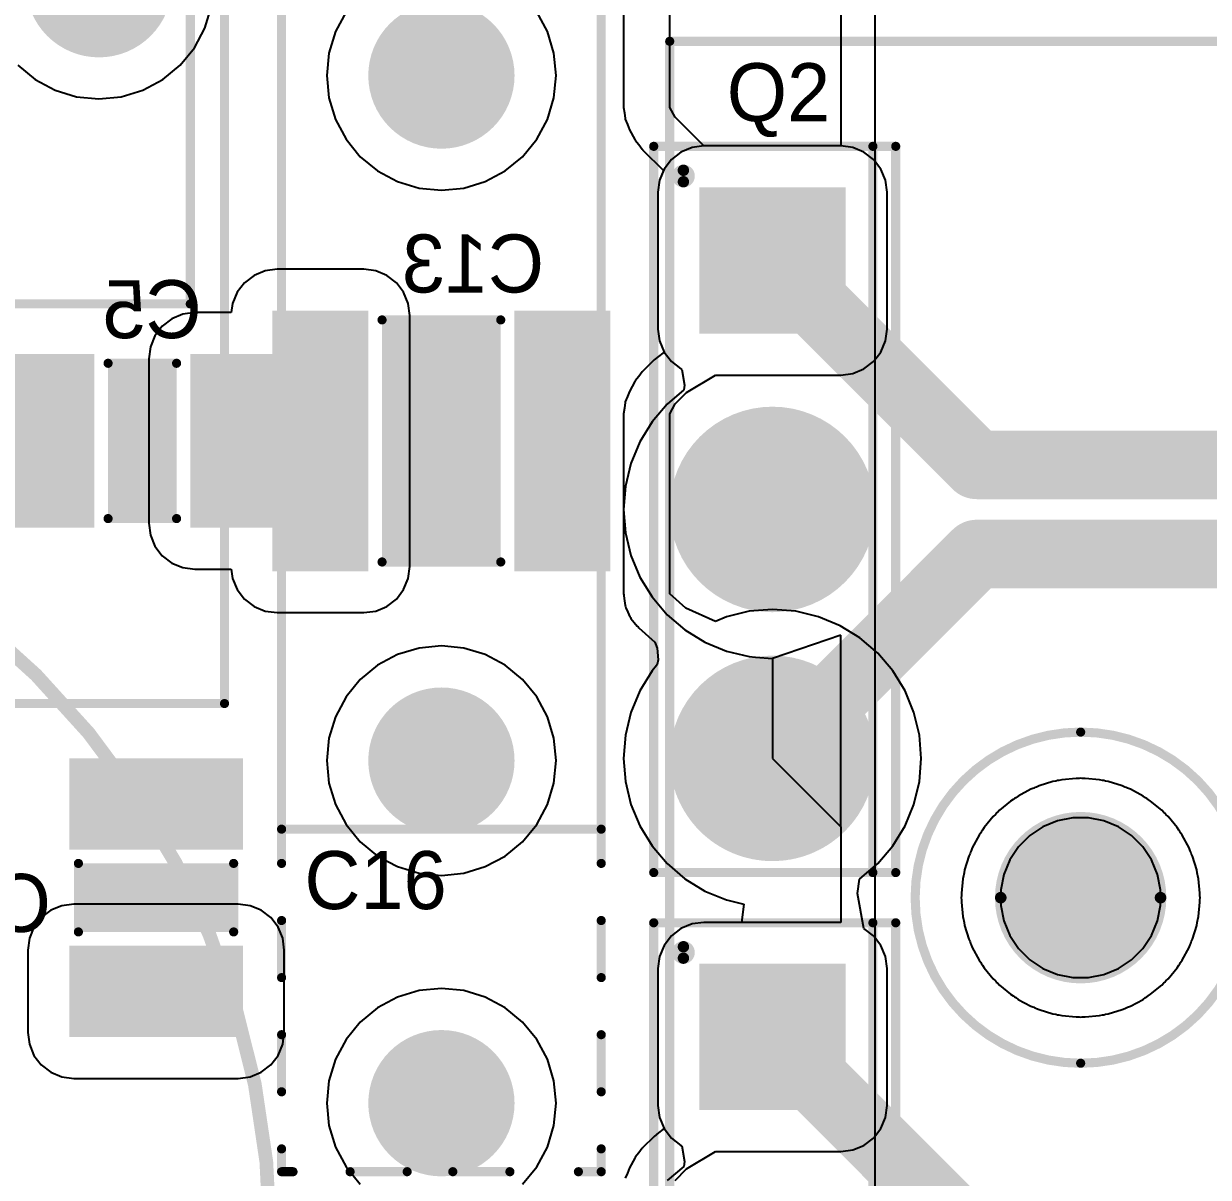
# Model space of a CAD drawing. Extents: x 87.4 to 186.9, y 112.3 to 203.8.
# Drawn here: x 123.35 to 149.3, y 131.38 to 156.64 of the extents above; entities that cross this region are included whole.
import ezdxf

# ---------------------------------------------------------------- set-up
doc = ezdxf.new("R2010")
doc.units = 0
doc.layers.get('0').update_dxf_attribs({"linetype": 'CONTINUOUS'})
for name, color, linetype in [('BOTTOMLAYER', 5, 'CONTINUOUS'), ('BOTTOMOVERLAY', 54, 'CONTINUOUS'), ('BOTTOMSOLDER', 6, 'CONTINUOUS'), ('TOPLAYER', 1, 'CONTINUOUS'), ('TOPOVERLAY', 2, 'CONTINUOUS'), ('TOPSOLDER', 216, 'CONTINUOUS')]:
    doc.layers.add(name, color=color, linetype=linetype)

# ---------------------------------------------------------------- blocks, each defined once
blk = doc.blocks.new('WCAP_AIL8_35_47_102')
at = {"layer": 'TOPOVERLAY', "const_width": 0.3}
blk.add_lwpolyline([(17.5, 0, 1), (-17.5, 0, 1)], format="xyb", close=True, dxfattribs=at)
blk = doc.blocks.new('SK_481_37_5_FLIP_114')
at = {"layer": 'BOTTOMLAYER', "const_width": 1.6}
blk.add_lwpolyline([(-0.8, 4, 1), (0.8, 4, 1)], format="xyb", close=True, dxfattribs=at)
at = {"layer": 'BOTTOMOVERLAY'}
for points, const_width in [([(3.625, 4, 1), (-3.625, 4, 1)], 0.2), ([(-3.675, 4, 1), (-3.575, 4, 1)], 0.1), ([(3.575, 4, 1), (3.675, 4, 1)], 0.1)]:
    blk.add_lwpolyline(points, format="xyb", close=True, dxfattribs=dict(at, const_width=const_width))
at = {"layer": 'BOTTOMSOLDER', "const_width": 1.702}
blk.add_lwpolyline([(-0.851, 4, 1), (0.851, 4, 1)], format="xyb", close=True, dxfattribs=at)
at = {"layer": 'TOPLAYER', "const_width": 1.6}
blk.add_lwpolyline([(-0.8, 4, 1), (0.8, 4, 1)], format="xyb", close=True, dxfattribs=at)
at = {"layer": 'TOPOVERLAY', "const_width": 0.2}
for points in [[(-18.75, -5), (-18.75, 25)], [(18.75, -5), (-18.75, -5)]]:
    blk.add_lwpolyline(points, dxfattribs=at)
at = {"layer": 'TOPOVERLAY', "const_width": 0.1}
blk.add_lwpolyline([(-18.8, -5, 1), (-18.7, -5, 1)], format="xyb", close=True, dxfattribs=at)
blk.add_lwpolyline([(-18.8, -5, 1), (-18.7, -5, 1)], format="xyb", close=True, dxfattribs=at)
at = {"layer": 'TOPSOLDER', "const_width": 1.702}
blk.add_lwpolyline([(-0.851, 4, 1), (0.851, 4, 1)], format="xyb", close=True, dxfattribs=at)
blk = doc.blocks.new('TO_247_119')
at = {"layer": 'BOTTOMLAYER', "const_width": 1.5}
for points in [[(-0.75, 0, 1), (0.75, 0, 1)], [(4.7, 0, 1), (6.2, 0, 1)]]:
    blk.add_lwpolyline(points, format="xyb", close=True, dxfattribs=at)
at = {"layer": 'BOTTOMLAYER'}
blk.add_solid([(-6.95, -1.5), (-3.95, -1.5), (-6.95, 1.5), (-3.95, 1.5)], dxfattribs=at)
at = {"layer": 'BOTTOMSOLDER', "const_width": 1.602}
for points in [[(-0.801, 0, 1), (0.801, 0, 1)], [(4.649, 0, 1), (6.251, 0, 1)]]:
    blk.add_lwpolyline(points, format="xyb", close=True, dxfattribs=at)
at = {"layer": 'BOTTOMSOLDER'}
blk.add_solid([(-7.052, -1.602), (-3.848, -1.602), (-7.052, 1.602), (-3.848, 1.602)], dxfattribs=at)
at = {"layer": 'TOPLAYER', "const_width": 1.5}
for points in [[(-0.75, 0, 1), (0.75, 0, 1)], [(4.7, 0, 1), (6.2, 0, 1)]]:
    blk.add_lwpolyline(points, format="xyb", close=True, dxfattribs=at)
at = {"layer": 'TOPLAYER'}
blk.add_solid([(-6.95, -1.5), (-3.95, -1.5), (-6.95, 1.5), (-3.95, 1.5)], dxfattribs=at)
at = {"layer": 'TOPOVERLAY', "const_width": 0.2}
for points in [[(7.95, 2.7), (-7.95, 2.7)], [(-7.95, -2.6), (-7.95, 2.7)], [(7.95, -2.6), (7.95, 2.7)], [(7.95, 2.2), (-7.95, 2.2)], [(7.95, -2.6), (-7.95, -2.6)]]:
    blk.add_lwpolyline(points, dxfattribs=at)
at = {"layer": 'TOPOVERLAY'}
for points, const_width in [([(-8, 2.7, 1), (-7.9, 2.7, 1)], 0.1), ([(-8, 2.7, 1), (-7.9, 2.7, 1)], 0.1), ([(7.9, 2.7, 1), (8, 2.7, 1)], 0.1), ([(7.9, 2.7, 1), (8, 2.7, 1)], 0.1), ([(-8, 2.2, 1), (-7.9, 2.2, 1)], 0.1), ([(7.9, 2.2, 1), (8, 2.2, 1)], 0.1), ([(-7.175, -1.95, 1), (-7.425, -1.95, 1)], 0.25), ([(-7.488, -1.95, 1), (-7.363, -1.95, 1)], 0.125), ([(-7.237, -1.95, 1), (-7.113, -1.95, 1)], 0.125), ([(-8, -2.6, 1), (-7.9, -2.6, 1)], 0.1), ([(-8, -2.6, 1), (-7.9, -2.6, 1)], 0.1), ([(7.9, -2.6, 1), (8, -2.6, 1)], 0.1), ([(7.9, -2.6, 1), (8, -2.6, 1)], 0.1)]:
    blk.add_lwpolyline(points, format="xyb", close=True, dxfattribs=dict(at, const_width=const_width))
at = {"layer": 'TOPSOLDER', "const_width": 1.602}
for points in [[(-0.801, 0, 1), (0.801, 0, 1)], [(4.649, 0, 1), (6.251, 0, 1)]]:
    blk.add_lwpolyline(points, format="xyb", close=True, dxfattribs=at)
at = {"layer": 'TOPSOLDER'}
blk.add_solid([(-7.052, -1.602), (-3.848, -1.602), (-7.052, 1.602), (-3.848, 1.602)], dxfattribs=at)
blk = doc.blocks.new('TO_247_126')
at = {"layer": 'BOTTOMLAYER', "const_width": 1.5}
for points in [[(-0.75, 0, 1), (0.75, 0, 1)], [(4.7, 0, 1), (6.2, 0, 1)]]:
    blk.add_lwpolyline(points, format="xyb", close=True, dxfattribs=at)
at = {"layer": 'BOTTOMLAYER'}
blk.add_solid([(-6.95, -1.5), (-3.95, -1.5), (-6.95, 1.5), (-3.95, 1.5)], dxfattribs=at)
at = {"layer": 'BOTTOMSOLDER', "const_width": 1.602}
for points in [[(-0.801, 0, 1), (0.801, 0, 1)], [(4.649, 0, 1), (6.251, 0, 1)]]:
    blk.add_lwpolyline(points, format="xyb", close=True, dxfattribs=at)
at = {"layer": 'BOTTOMSOLDER'}
blk.add_solid([(-7.052, -1.602), (-3.848, -1.602), (-7.052, 1.602), (-3.848, 1.602)], dxfattribs=at)
at = {"layer": 'TOPLAYER', "const_width": 1.5}
for points in [[(-0.75, 0, 1), (0.75, 0, 1)], [(4.7, 0, 1), (6.2, 0, 1)]]:
    blk.add_lwpolyline(points, format="xyb", close=True, dxfattribs=at)
at = {"layer": 'TOPLAYER'}
blk.add_solid([(-6.95, -1.5), (-3.95, -1.5), (-6.95, 1.5), (-3.95, 1.5)], dxfattribs=at)
at = {"layer": 'TOPOVERLAY', "const_width": 0.2}
for points in [[(-7.95, -2.6), (-7.95, 2.7)], [(7.95, 2.7), (-7.95, 2.7)], [(7.95, -2.6), (7.95, 2.7)], [(7.95, 2.2), (-7.95, 2.2)], [(7.95, -2.6), (-7.95, -2.6)]]:
    blk.add_lwpolyline(points, dxfattribs=at)
at = {"layer": 'TOPOVERLAY'}
for points, const_width in [([(-8, 2.7, 1), (-7.9, 2.7, 1)], 0.1), ([(-8, 2.7, 1), (-7.9, 2.7, 1)], 0.1), ([(7.9, 2.7, 1), (8, 2.7, 1)], 0.1), ([(7.9, 2.7, 1), (8, 2.7, 1)], 0.1), ([(-8, 2.2, 1), (-7.9, 2.2, 1)], 0.1), ([(7.9, 2.2, 1), (8, 2.2, 1)], 0.1), ([(-7.175, -1.95, 1), (-7.425, -1.95, 1)], 0.25), ([(-7.488, -1.95, 1), (-7.363, -1.95, 1)], 0.125), ([(-7.237, -1.95, 1), (-7.113, -1.95, 1)], 0.125), ([(-8, -2.6, 1), (-7.9, -2.6, 1)], 0.1), ([(-8, -2.6, 1), (-7.9, -2.6, 1)], 0.1), ([(7.9, -2.6, 1), (8, -2.6, 1)], 0.1), ([(7.9, -2.6, 1), (8, -2.6, 1)], 0.1)]:
    blk.add_lwpolyline(points, format="xyb", close=True, dxfattribs=dict(at, const_width=const_width))
at = {"layer": 'TOPSOLDER', "const_width": 1.602}
for points in [[(-0.801, 0, 1), (0.801, 0, 1)], [(4.649, 0, 1), (6.251, 0, 1)]]:
    blk.add_lwpolyline(points, format="xyb", close=True, dxfattribs=at)
at = {"layer": 'TOPSOLDER'}
blk.add_solid([(-7.052, -1.602), (-3.848, -1.602), (-7.052, 1.602), (-3.848, 1.602)], dxfattribs=at)
blk = doc.blocks.new('B32774_5_F_800V_127')
at = {"layer": 'BOTTOMLAYER', "const_width": 1.5}
blk.add_lwpolyline([(-14.5, 0, 1), (-13, 0, 1)], format="xyb", close=True, dxfattribs=at)
at = {"layer": 'BOTTOMSOLDER', "const_width": 1.602}
blk.add_lwpolyline([(-14.551, 0, 1), (-12.949, 0, 1)], format="xyb", close=True, dxfattribs=at)
at = {"layer": 'TOPLAYER', "const_width": 1.5}
blk.add_lwpolyline([(-14.5, 0, 1), (-13, 0, 1)], format="xyb", close=True, dxfattribs=at)
at = {"layer": 'TOPOVERLAY', "const_width": 0.2}
for points in [[(-15.75, 7), (-15.75, -7)], [(15.75, 7), (-15.75, 7)]]:
    blk.add_lwpolyline(points, dxfattribs=at)
at = {"layer": 'TOPOVERLAY', "const_width": 0.1}
blk.add_lwpolyline([(-15.8, 7, 1), (-15.7, 7, 1)], format="xyb", close=True, dxfattribs=at)
blk.add_lwpolyline([(-15.8, 7, 1), (-15.7, 7, 1)], format="xyb", close=True, dxfattribs=at)
at = {"layer": 'TOPSOLDER', "const_width": 1.602}
blk.add_lwpolyline([(-14.551, 0, 1), (-12.949, 0, 1)], format="xyb", close=True, dxfattribs=at)
blk = doc.blocks.new('1812C_B_133')
at = {"layer": 'BOTTOMLAYER'}
for points in [[(-2.95, 1.8), (-2.95, -1.8), (-1.15, 1.8), (-1.15, -1.8)], [(1.15, 1.8), (1.15, -1.8), (2.95, 1.8), (2.95, -1.8)]]:
    blk.add_solid(points, dxfattribs=at)
at = {"layer": 'BOTTOMOVERLAY', "const_width": 0.2}
for points in [[(-0.75, 1.7), (0.75, 1.7)], [(-0.75, -1.7), (0.75, -1.7)]]:
    blk.add_lwpolyline(points, dxfattribs=at)
at = {"layer": 'BOTTOMOVERLAY', "const_width": 0.1}
for points in [[(-0.8, 1.7, 1), (-0.7, 1.7, 1)], [(0.7, 1.7, 1), (0.8, 1.7, 1)], [(-0.8, -1.7, 1), (-0.7, -1.7, 1)], [(0.7, -1.7, 1), (0.8, -1.7, 1)]]:
    blk.add_lwpolyline(points, format="xyb", close=True, dxfattribs=at)
at = {"layer": 'BOTTOMSOLDER'}
for points in [[(-3.052, 1.902), (-3.052, -1.902), (-1.048, 1.902), (-1.048, -1.902)], [(1.048, 1.902), (1.048, -1.902), (3.052, 1.902), (3.052, -1.902)]]:
    blk.add_solid(points, dxfattribs=at)
blk = doc.blocks.new('1812C_B_135')
at = {"layer": 'BOTTOMLAYER'}
for points in [[(-2.95, 1.8), (-2.95, -1.8), (-1.15, 1.8), (-1.15, -1.8)], [(1.15, 1.8), (1.15, -1.8), (2.95, 1.8), (2.95, -1.8)]]:
    blk.add_solid(points, dxfattribs=at)
at = {"layer": 'BOTTOMOVERLAY', "const_width": 0.2}
for points in [[(0.75, 1.7), (-0.75, 1.7)], [(0.75, -1.7), (-0.75, -1.7)]]:
    blk.add_lwpolyline(points, dxfattribs=at)
at = {"layer": 'BOTTOMOVERLAY', "const_width": 0.1}
for points in [[(-0.8, 1.7, 1), (-0.7, 1.7, 1)], [(0.7, 1.7, 1), (0.8, 1.7, 1)], [(-0.8, -1.7, 1), (-0.7, -1.7, 1)], [(0.7, -1.7, 1), (0.8, -1.7, 1)]]:
    blk.add_lwpolyline(points, format="xyb", close=True, dxfattribs=at)
at = {"layer": 'BOTTOMSOLDER'}
for points in [[(-3.052, 1.902), (-3.052, -1.902), (-1.048, 1.902), (-1.048, -1.902)], [(1.048, 1.902), (1.048, -1.902), (3.052, 1.902), (3.052, -1.902)]]:
    blk.add_solid(points, dxfattribs=at)
blk = doc.blocks.new('2220C_B_141')
at = {"layer": 'BOTTOMLAYER'}
for points in [[(-3.6, 2.75), (-3.6, -2.75), (-1.7, 2.75), (-1.7, -2.75)], [(1.7, 2.75), (1.7, -2.75), (3.6, 2.75), (3.6, -2.75)]]:
    blk.add_solid(points, dxfattribs=at)
at = {"layer": 'BOTTOMOVERLAY', "const_width": 0.2}
for points in [[(1.3, 2.65), (-1.3, 2.65)], [(1.3, -2.65), (-1.3, -2.65)]]:
    blk.add_lwpolyline(points, dxfattribs=at)
at = {"layer": 'BOTTOMOVERLAY', "const_width": 0.1}
for points in [[(-1.35, 2.65, 1), (-1.25, 2.65, 1)], [(1.25, 2.65, 1), (1.35, 2.65, 1)], [(-1.35, -2.65, 1), (-1.25, -2.65, 1)], [(1.25, -2.65, 1), (1.35, -2.65, 1)]]:
    blk.add_lwpolyline(points, format="xyb", close=True, dxfattribs=at)
at = {"layer": 'BOTTOMSOLDER'}
for points in [[(-3.702, 2.852), (-3.702, -2.852), (-1.598, 2.852), (-1.598, -2.852)], [(1.598, 2.852), (1.598, -2.852), (3.702, 2.852), (3.702, -2.852)]]:
    blk.add_solid(points, dxfattribs=at)
blk = doc.blocks.new('B32774_5_F_800V_143')
at = {"layer": 'BOTTOMLAYER', "const_width": 1.5}
for points in [[(-14.5, 0, 1), (-13, 0, 1)], [(13, 0, 1), (14.5, 0, 1)]]:
    blk.add_lwpolyline(points, format="xyb", close=True, dxfattribs=at)
at = {"layer": 'BOTTOMSOLDER', "const_width": 1.602}
for points in [[(-14.551, 0, 1), (-12.949, 0, 1)], [(12.949, 0, 1), (14.551, 0, 1)]]:
    blk.add_lwpolyline(points, format="xyb", close=True, dxfattribs=at)
at = {"layer": 'TOPLAYER', "const_width": 1.5}
for points in [[(-14.5, 0, 1), (-13, 0, 1)], [(13, 0, 1), (14.5, 0, 1)]]:
    blk.add_lwpolyline(points, format="xyb", close=True, dxfattribs=at)
at = {"layer": 'TOPOVERLAY', "const_width": 0.2}
for points in [[(-15.75, -7), (-15.75, 7)], [(15.75, 7), (-15.75, 7)], [(15.75, -7), (15.75, 7)], [(15.75, -7), (-15.75, -7)]]:
    blk.add_lwpolyline(points, dxfattribs=at)
at = {"layer": 'TOPOVERLAY', "const_width": 0.1}
for points in [[(-15.8, 7, 1), (-15.7, 7, 1)], [(-15.8, 7, 1), (-15.7, 7, 1)], [(15.7, 7, 1), (15.8, 7, 1)], [(15.7, 7, 1), (15.8, 7, 1)], [(-15.8, -7, 1), (-15.7, -7, 1)], [(-15.8, -7, 1), (-15.7, -7, 1)], [(15.7, -7, 1), (15.8, -7, 1)], [(15.7, -7, 1), (15.8, -7, 1)]]:
    blk.add_lwpolyline(points, format="xyb", close=True, dxfattribs=at)
at = {"layer": 'TOPSOLDER', "const_width": 1.602}
for points in [[(-14.551, 0, 1), (-12.949, 0, 1)], [(12.949, 0, 1), (14.551, 0, 1)]]:
    blk.add_lwpolyline(points, format="xyb", close=True, dxfattribs=at)
blk = doc.blocks.new('C___________________144')
at = {"layer": 'BOTTOMLAYER', "const_width": 1.5}
for points in [[(-8.25, 0, 1), (-6.75, 0, 1)], [(6.75, 0, 1), (8.25, 0, 1)], [(14.25, 0, 1), (15.75, 0, 1)]]:
    blk.add_lwpolyline(points, format="xyb", close=True, dxfattribs=at)
at = {"layer": 'BOTTOMSOLDER', "const_width": 1.602}
for points in [[(-8.301, 0, 1), (-6.699, 0, 1)], [(6.699, 0, 1), (8.301, 0, 1)], [(14.199, 0, 1), (15.801, 0, 1)]]:
    blk.add_lwpolyline(points, format="xyb", close=True, dxfattribs=at)
at = {"layer": 'TOPLAYER', "const_width": 1.5}
for points in [[(-8.25, 0, 1), (-6.75, 0, 1)], [(6.75, 0, 1), (8.25, 0, 1)], [(14.25, 0, 1), (15.75, 0, 1)]]:
    blk.add_lwpolyline(points, format="xyb", close=True, dxfattribs=at)
at = {"layer": 'TOPOVERLAY', "const_width": 0.2}
for points in [[(-9, -3.5), (-9, 3.5)], [(9, 3.5), (-9, 3.5)], [(9, -3.5), (9, 3.5)], [(9.75, 3.5), (9, 3.5)], [(12.25, 3.5), (11, 3.5)], [(14.75, 3.5), (13.5, 3.5)], [(16.5, 3.5), (16, 3.5)], [(16.5, 3), (16.5, 3.5)], [(16.5, 0.25), (16.5, 1.5)], [(16.5, -2), (16.5, -0.75)], [(16.5, -3.5), (16.5, -3.25)], [(9, -3.5), (-9, -3.5)], [(9.75, -3.5), (9, -3.5)], [(12.25, -3.5), (11, -3.5)], [(14.75, -3.5), (13.5, -3.5)], [(16.5, -3.5), (16, -3.5)]]:
    blk.add_lwpolyline(points, dxfattribs=at)
at = {"layer": 'TOPOVERLAY', "const_width": 0.1}
for points in [[(-9.05, 3.5, 1), (-8.95, 3.5, 1)], [(-9.05, 3.5, 1), (-8.95, 3.5, 1)], [(8.95, 3.5, 1), (9.05, 3.5, 1)], [(8.95, 3.5, 1), (9.05, 3.5, 1)], [(8.95, 3.5, 1), (9.05, 3.5, 1)], [(9.7, 3.5, 1), (9.8, 3.5, 1)], [(10.95, 3.5, 1), (11.05, 3.5, 1)], [(12.2, 3.5, 1), (12.3, 3.5, 1)], [(13.45, 3.5, 1), (13.55, 3.5, 1)], [(14.7, 3.5, 1), (14.8, 3.5, 1)], [(15.95, 3.5, 1), (16.05, 3.5, 1)], [(16.45, 3.5, 1), (16.55, 3.5, 1)], [(16.45, 3.5, 1), (16.55, 3.5, 1)], [(16.45, 3, 1), (16.55, 3, 1)], [(16.45, 1.5, 1), (16.55, 1.5, 1)], [(16.45, 0.25, 1), (16.55, 0.25, 1)], [(16.45, -0.75, 1), (16.55, -0.75, 1)], [(16.45, -2, 1), (16.55, -2, 1)], [(16.45, -3.25, 1), (16.55, -3.25, 1)], [(-9.05, -3.5, 1), (-8.95, -3.5, 1)], [(-9.05, -3.5, 1), (-8.95, -3.5, 1)], [(8.95, -3.5, 1), (9.05, -3.5, 1)], [(8.95, -3.5, 1), (9.05, -3.5, 1)], [(8.95, -3.5, 1), (9.05, -3.5, 1)], [(9.7, -3.5, 1), (9.8, -3.5, 1)], [(10.95, -3.5, 1), (11.05, -3.5, 1)], [(12.2, -3.5, 1), (12.3, -3.5, 1)], [(13.45, -3.5, 1), (13.55, -3.5, 1)], [(14.7, -3.5, 1), (14.8, -3.5, 1)], [(15.95, -3.5, 1), (16.05, -3.5, 1)], [(16.45, -3.5, 1), (16.55, -3.5, 1)], [(16.45, -3.5, 1), (16.55, -3.5, 1)]]:
    blk.add_lwpolyline(points, format="xyb", close=True, dxfattribs=at)
at = {"layer": 'TOPSOLDER', "const_width": 1.602}
for points in [[(-8.301, 0, 1), (-6.699, 0, 1)], [(6.699, 0, 1), (8.301, 0, 1)], [(14.199, 0, 1), (15.801, 0, 1)]]:
    blk.add_lwpolyline(points, format="xyb", close=True, dxfattribs=at)

msp = doc.modelspace()

# ---------------------------------------------------------------- linework, layer by layer
at = {"layer": 'BOTTOMLAYER'}
for p, q in [((136.491, 165.394), (136.491, 154.804)), ((137.5, 154.804), (137.5, 165.394)), ((136.491, 154.804), (136.507, 154.682)), ((136.507, 154.682), (136.522, 154.559)), ((137.619, 154.589), (137.5, 154.804)), ((136.522, 154.559), (136.525, 154.551)), ((136.525, 154.551), (136.526, 154.543)), ((136.526, 154.543), (136.573, 154.429)), ((136.573, 154.429), (136.618, 154.314)), ((138.25, 153.959), (137.619, 154.589)), ((136.618, 154.314), (136.738, 154.1)), ((136.738, 154.1), (136.743, 154.093)), ((136.743, 154.093), (136.746, 154.085)), ((136.746, 154.085), (136.821, 153.987)), ((136.821, 153.987), (136.894, 153.888)), ((136.894, 153.888), (136.901, 153.883)), ((136.901, 153.883), (136.906, 153.876)), ((136.906, 153.876), (137.362, 153.42)), ((141.25, 153.959), (138.25, 153.959)), ((141.511, 153.924), (141.25, 153.959)), ((141.754, 153.824), (141.511, 153.924)), ((141.963, 153.663), (141.754, 153.824)), ((142.123, 153.454), (141.963, 153.663)), ((137.362, 153.42), (137.276, 153.211)), ((142.224, 153.211), (142.123, 153.454)), ((137.276, 153.211), (137.241, 152.95)), ((142.259, 152.95), (142.224, 153.211)), ((137.241, 152.95), (137.241, 149.95)), ((142.259, 149.95), (142.259, 152.95)), ((128.9, 151.259), (128.639, 151.224)), ((130.8, 151.259), (128.9, 151.259)), ((131.061, 151.224), (130.8, 151.259)), ((128.396, 151.123), (128.187, 150.963)), ((128.639, 151.224), (128.396, 151.123)), ((131.304, 151.123), (131.061, 151.224)), ((131.513, 150.963), (131.304, 151.123)), ((128.027, 150.754), (127.926, 150.511)), ((128.187, 150.963), (128.027, 150.754)), ((131.673, 150.754), (131.513, 150.963)), ((131.774, 150.511), (131.673, 150.754)), ((127.926, 150.511), (127.899, 150.309)), ((131.809, 150.25), (131.774, 150.511)), ((126.839, 150.274), (126.596, 150.173)), ((127.1, 150.309), (126.839, 150.274)), ((127.899, 150.309), (127.1, 150.309)), ((131.809, 144.75), (131.809, 150.25)), ((126.387, 150.013), (126.227, 149.804)), ((126.596, 150.173), (126.387, 150.013)), ((126.227, 149.804), (126.126, 149.561)), ((137.241, 149.95), (137.276, 149.689)), ((142.224, 149.689), (142.259, 149.95)), ((126.126, 149.561), (126.091, 149.3)), ((137.276, 149.689), (137.377, 149.446)), ((137.376, 149.441), (137.348, 149.424)), ((137.377, 149.446), (137.376, 149.441)), ((141.963, 149.237), (142.123, 149.446)), ((142.123, 149.446), (142.224, 149.689)), ((126.091, 149.3), (126.091, 145.7)), ((137.156, 149.274), (136.906, 149.024)), ((137.253, 149.348), (137.156, 149.274)), ((137.348, 149.424), (137.253, 149.348)), ((141.754, 149.077), (141.963, 149.237)), ((136.894, 149.012), (136.821, 148.913)), ((136.901, 149.017), (136.894, 149.012)), ((136.906, 149.024), (136.901, 149.017)), ((137.87, 148.561), (138.5, 148.941)), ((138.5, 148.941), (141.25, 148.941)), ((141.25, 148.941), (141.511, 148.976)), ((141.511, 148.976), (141.754, 149.077)), ((136.738, 148.8), (136.618, 148.586)), ((136.743, 148.807), (136.738, 148.8)), ((136.746, 148.815), (136.743, 148.807)), ((136.821, 148.913), (136.746, 148.815)), ((136.573, 148.471), (136.526, 148.357)), ((136.618, 148.586), (136.573, 148.471)), ((137.619, 148.311), (137.87, 148.561)), ((136.507, 148.218), (136.491, 148.096)), ((136.522, 148.341), (136.507, 148.218)), ((136.525, 148.349), (136.522, 148.341)), ((136.526, 148.357), (136.525, 148.349)), ((137.5, 148.096), (137.619, 148.311)), ((136.491, 148.096), (136.491, 144.156)), ((137.5, 144.156), (137.5, 148.096)), ((126.091, 145.7), (126.126, 145.439)), ((126.126, 145.439), (126.227, 145.196)), ((126.227, 145.196), (126.387, 144.987)), ((126.387, 144.987), (126.596, 144.827)), ((126.596, 144.827), (126.839, 144.726)), ((126.839, 144.726), (127.1, 144.691)), ((127.1, 144.691), (127.899, 144.691)), ((127.899, 144.691), (127.926, 144.489)), ((131.774, 144.489), (131.809, 144.75)), ((127.926, 144.489), (128.027, 144.246)), ((131.673, 144.246), (131.774, 144.489)), ((128.027, 144.246), (128.187, 144.037)), ((128.187, 144.037), (128.396, 143.877)), ((131.304, 143.877), (131.513, 144.037)), ((131.513, 144.037), (131.673, 144.246)), ((136.491, 144.156), (136.494, 144.132)), ((136.494, 144.132), (136.492, 144.108)), ((136.492, 144.108), (136.512, 144.002)), ((136.512, 144.002), (136.526, 143.895)), ((137.85, 143.837), (137.5, 144.156)), ((128.396, 143.877), (128.639, 143.776)), ((128.639, 143.776), (128.9, 143.741)), ((128.9, 143.741), (130.8, 143.741)), ((130.8, 143.741), (131.061, 143.776)), ((131.061, 143.776), (131.304, 143.877)), ((136.526, 143.895), (136.535, 143.873)), ((136.535, 143.873), (136.539, 143.849)), ((136.539, 143.849), (136.585, 143.751)), ((136.585, 143.751), (136.626, 143.651)), ((138.5, 143.55), (137.85, 143.837)), ((139.24, 143.77), (138.743, 143.65)), ((139.75, 143.81), (139.24, 143.77)), ((140.26, 143.77), (139.75, 143.81)), ((140.757, 143.65), (140.26, 143.77)), ((136.626, 143.651), (136.641, 143.633)), ((136.641, 143.633), (136.651, 143.611)), ((136.651, 143.611), (136.721, 143.528)), ((136.721, 143.528), (136.787, 143.443)), ((138.743, 143.65), (138.5, 143.55)), ((141.23, 143.455), (140.757, 143.65)), ((136.787, 143.443), (136.806, 143.428)), ((136.806, 143.428), (136.821, 143.41)), ((136.821, 143.41), (137.171, 143.091)), ((141.666, 143.187), (141.23, 143.455)), ((132.01, 142.964), (131.539, 142.821)), ((132.5, 143.012), (132.01, 142.964)), ((132.99, 142.964), (132.5, 143.012)), ((133.461, 142.821), (132.99, 142.964)), ((137.171, 143.091), (137.226, 142.96)), ((137.226, 142.96), (137.247, 142.711)), ((142.055, 142.855), (141.666, 143.187)), ((131.539, 142.821), (131.104, 142.589)), ((133.896, 142.589), (133.461, 142.821)), ((137.247, 142.711), (137.227, 142.606)), ((142.387, 142.466), (142.055, 142.855)), ((131.104, 142.589), (130.724, 142.276)), ((134.276, 142.276), (133.896, 142.589)), ((137.113, 142.466), (136.845, 142.03)), ((137.214, 142.585), (137.113, 142.466)), ((137.227, 142.606), (137.214, 142.585)), ((142.655, 142.03), (142.387, 142.466)), ((130.724, 142.276), (130.411, 141.896)), ((134.589, 141.896), (134.276, 142.276)), ((136.845, 142.03), (136.65, 141.557)), ((142.85, 141.557), (142.655, 142.03)), ((130.411, 141.896), (130.179, 141.461)), ((134.821, 141.461), (134.589, 141.896)), ((130.179, 141.461), (130.036, 140.99)), ((134.964, 140.99), (134.821, 141.461)), ((136.65, 141.557), (136.53, 141.06)), ((142.97, 141.06), (142.85, 141.557)), ((130.036, 140.99), (129.988, 140.5)), ((135.012, 140.5), (134.964, 140.99)), ((136.53, 141.06), (136.49, 140.55)), ((143.01, 140.55), (142.97, 141.06)), ((129.988, 140.5), (130.036, 140.01)), ((134.964, 140.01), (135.012, 140.5)), ((136.49, 140.55), (136.53, 140.04)), ((142.97, 140.04), (143.01, 140.55)), ((146.401, 140.112), (146.087, 140.081)), ((146.467, 140.109), (146.401, 140.112)), ((146.5, 140.113), (146.467, 140.109)), ((146.533, 140.109), (146.5, 140.113)), ((146.599, 140.112), (146.533, 140.109)), ((146.913, 140.081), (146.599, 140.112)), ((130.036, 140.01), (130.179, 139.539)), ((134.821, 139.539), (134.964, 140.01)), ((136.53, 140.04), (136.65, 139.543)), ((142.85, 139.543), (142.97, 140.04)), ((145.409, 139.875), (145.131, 139.726)), ((145.471, 139.898), (145.409, 139.875)), ((145.5, 139.914), (145.471, 139.898)), ((145.532, 139.923), (145.5, 139.914)), ((145.592, 139.951), (145.532, 139.923)), ((145.894, 140.042), (145.592, 139.951)), ((145.959, 140.053), (145.894, 140.042)), ((145.99, 140.062), (145.959, 140.053)), ((146.023, 140.066), (145.99, 140.062)), ((146.087, 140.081), (146.023, 140.066)), ((146.977, 140.066), (146.913, 140.081)), ((147.01, 140.062), (146.977, 140.066)), ((147.041, 140.053), (147.01, 140.062)), ((147.106, 140.042), (147.041, 140.053)), ((147.408, 139.951), (147.106, 140.042)), ((147.468, 139.923), (147.408, 139.951)), ((147.5, 139.914), (147.468, 139.923)), ((147.529, 139.898), (147.5, 139.914)), ((147.591, 139.875), (147.529, 139.898)), ((147.869, 139.726), (147.591, 139.875)), ((144.967, 139.616), (144.723, 139.417)), ((145.023, 139.651), (144.967, 139.616)), ((145.049, 139.672), (145.023, 139.651)), ((145.078, 139.688), (145.049, 139.672)), ((145.131, 139.726), (145.078, 139.688)), ((147.922, 139.688), (147.869, 139.726)), ((147.951, 139.672), (147.922, 139.688)), ((147.977, 139.651), (147.951, 139.672)), ((148.033, 139.616), (147.977, 139.651)), ((148.277, 139.417), (148.033, 139.616)), ((130.179, 139.539), (130.411, 139.104)), ((134.589, 139.104), (134.821, 139.539)), ((136.65, 139.543), (136.845, 139.07)), ((142.655, 139.07), (142.85, 139.543)), ((144.632, 139.322), (144.583, 139.277)), ((144.653, 139.347), (144.632, 139.322)), ((144.678, 139.368), (144.653, 139.347)), ((144.723, 139.417), (144.678, 139.368)), ((148.322, 139.368), (148.277, 139.417)), ((148.347, 139.347), (148.322, 139.368)), ((148.368, 139.322), (148.347, 139.347)), ((148.417, 139.277), (148.368, 139.322)), ((130.411, 139.104), (130.724, 138.724)), ((134.276, 138.724), (134.589, 139.104)), ((136.845, 139.07), (137.113, 138.634)), ((142.387, 138.634), (142.655, 139.07)), ((144.583, 139.277), (144.384, 139.033)), ((148.616, 139.033), (148.417, 139.277)), ((144.274, 138.869), (144.125, 138.591)), ((144.312, 138.922), (144.274, 138.869)), ((144.328, 138.951), (144.312, 138.922)), ((144.349, 138.977), (144.328, 138.951)), ((144.384, 139.033), (144.349, 138.977)), ((148.651, 138.977), (148.616, 139.033)), ((148.672, 138.951), (148.651, 138.977)), ((148.688, 138.922), (148.672, 138.951)), ((148.726, 138.869), (148.688, 138.922)), ((148.875, 138.591), (148.726, 138.869)), ((130.724, 138.724), (131.104, 138.411)), ((133.896, 138.411), (134.276, 138.724)), ((137.113, 138.634), (137.445, 138.245)), ((142.055, 138.245), (142.387, 138.634)), ((144.125, 138.591), (144.102, 138.529)), ((148.898, 138.529), (148.875, 138.591)), ((131.104, 138.411), (131.539, 138.179)), ((133.461, 138.179), (133.896, 138.411)), ((144.049, 138.408), (143.958, 138.106)), ((144.077, 138.468), (144.049, 138.408)), ((144.086, 138.5), (144.077, 138.468)), ((144.102, 138.529), (144.086, 138.5)), ((148.914, 138.5), (148.898, 138.529)), ((148.923, 138.468), (148.914, 138.5)), ((148.951, 138.408), (148.923, 138.468)), ((149.042, 138.106), (148.951, 138.408)), ((131.539, 138.179), (132.01, 138.036)), ((132.01, 138.036), (132.5, 137.988)), ((132.5, 137.988), (132.99, 138.036)), ((132.99, 138.036), (133.461, 138.179)), ((137.445, 138.245), (137.834, 137.913)), ((141.666, 137.913), (142.055, 138.245)), ((143.947, 138.041), (143.938, 138.01)), ((143.958, 138.106), (143.947, 138.041)), ((149.053, 138.041), (149.042, 138.106)), ((149.062, 138.01), (149.053, 138.041)), ((137.834, 137.913), (138.27, 137.645)), ((141.61, 137.59), (141.657, 137.907)), ((141.657, 137.907), (141.666, 137.913)), ((143.919, 137.913), (143.888, 137.599)), ((143.934, 137.977), (143.919, 137.913)), ((143.938, 138.01), (143.934, 137.977)), ((149.066, 137.977), (149.062, 138.01)), ((149.081, 137.913), (149.066, 137.977)), ((149.112, 137.599), (149.081, 137.913)), ((138.27, 137.645), (138.743, 137.45)), ((141.754, 136.824), (141.61, 137.59)), ((143.89, 137.549), (143.884, 137.5)), ((143.888, 137.599), (143.89, 137.549)), ((149.11, 137.549), (149.112, 137.599)), ((149.116, 137.5), (149.11, 137.549)), ((124.189, 137.324), (123.946, 137.223)), ((124.45, 137.359), (124.189, 137.324)), ((128.05, 137.359), (124.45, 137.359)), ((128.311, 137.324), (128.05, 137.359)), ((128.554, 137.223), (128.311, 137.324)), ((138.743, 137.45), (139.121, 137.359)), ((139.121, 137.359), (139.074, 136.959)), ((143.884, 137.5), (143.89, 137.451)), ((143.89, 137.451), (143.888, 137.401)), ((143.888, 137.401), (143.919, 137.087)), ((149.081, 137.087), (149.112, 137.401)), ((149.11, 137.451), (149.116, 137.5)), ((149.112, 137.401), (149.11, 137.451)), ((123.737, 137.063), (123.577, 136.854)), ((123.946, 137.223), (123.737, 137.063)), ((128.763, 137.063), (128.554, 137.223)), ((128.923, 136.854), (128.763, 137.063)), ((143.919, 137.087), (143.934, 137.023)), ((143.934, 137.023), (143.938, 136.99)), ((143.938, 136.99), (143.947, 136.959)), ((149.053, 136.959), (149.062, 136.99)), ((149.062, 136.99), (149.066, 137.023)), ((149.066, 137.023), (149.081, 137.087)), ((123.577, 136.854), (123.476, 136.611)), ((129.024, 136.611), (128.923, 136.854)), ((137.746, 136.824), (137.537, 136.663)), ((137.989, 136.924), (137.746, 136.824)), ((138.25, 136.959), (137.989, 136.924)), ((139.074, 136.959), (138.25, 136.959)), ((141.963, 136.663), (141.754, 136.824)), ((143.947, 136.959), (143.958, 136.894)), ((143.958, 136.894), (144.049, 136.592)), ((148.951, 136.592), (149.042, 136.894)), ((149.042, 136.894), (149.053, 136.959)), ((123.476, 136.611), (123.441, 136.35)), ((129.059, 136.35), (129.024, 136.611)), ((137.537, 136.663), (137.377, 136.454)), ((142.123, 136.454), (141.963, 136.663)), ((144.049, 136.592), (144.077, 136.532)), ((144.077, 136.532), (144.086, 136.5)), ((144.086, 136.5), (144.102, 136.471)), ((144.102, 136.471), (144.125, 136.409)), ((148.875, 136.409), (148.898, 136.471)), ((148.898, 136.471), (148.914, 136.5)), ((148.914, 136.5), (148.923, 136.532)), ((148.923, 136.532), (148.951, 136.592)), ((123.441, 136.35), (123.441, 134.55)), ((129.059, 134.55), (129.059, 136.35)), ((137.276, 136.211), (137.241, 135.95)), ((137.377, 136.454), (137.276, 136.211)), ((142.224, 136.211), (142.123, 136.454)), ((142.259, 135.95), (142.224, 136.211)), ((144.125, 136.409), (144.274, 136.131)), ((148.726, 136.131), (148.875, 136.409)), ((137.241, 135.95), (137.241, 132.95)), ((142.259, 132.95), (142.259, 135.95)), ((144.274, 136.131), (144.312, 136.078)), ((144.312, 136.078), (144.328, 136.049)), ((144.328, 136.049), (144.349, 136.023)), ((144.349, 136.023), (144.384, 135.967)), ((144.384, 135.967), (144.583, 135.723)), ((148.417, 135.723), (148.616, 135.967)), ((148.616, 135.967), (148.651, 136.023)), ((148.651, 136.023), (148.672, 136.049)), ((148.672, 136.049), (148.688, 136.078)), ((148.688, 136.078), (148.726, 136.131)), ((144.583, 135.723), (144.632, 135.678)), ((148.368, 135.678), (148.417, 135.723)), ((132.01, 135.464), (131.539, 135.321)), ((132.5, 135.512), (132.01, 135.464)), ((132.99, 135.464), (132.5, 135.512)), ((133.461, 135.321), (132.99, 135.464)), ((144.632, 135.678), (144.653, 135.653)), ((144.653, 135.653), (144.678, 135.632)), ((144.678, 135.632), (144.723, 135.583)), ((144.723, 135.583), (144.967, 135.384)), ((148.033, 135.384), (148.277, 135.583)), ((148.277, 135.583), (148.322, 135.632)), ((148.322, 135.632), (148.347, 135.653)), ((148.347, 135.653), (148.368, 135.678)), ((131.539, 135.321), (131.104, 135.089)), ((133.896, 135.089), (133.461, 135.321)), ((144.967, 135.384), (145.023, 135.349)), ((145.023, 135.349), (145.049, 135.328)), ((145.049, 135.328), (145.078, 135.312)), ((145.078, 135.312), (145.131, 135.274)), ((145.131, 135.274), (145.409, 135.125)), ((147.591, 135.125), (147.869, 135.274)), ((147.869, 135.274), (147.922, 135.312)), ((147.922, 135.312), (147.951, 135.328)), ((147.951, 135.328), (147.977, 135.349)), ((147.977, 135.349), (148.033, 135.384)), ((131.104, 135.089), (130.724, 134.776)), ((134.276, 134.776), (133.896, 135.089)), ((145.409, 135.125), (145.471, 135.102)), ((145.471, 135.102), (145.5, 135.086)), ((145.5, 135.086), (145.532, 135.077)), ((145.532, 135.077), (145.592, 135.049)), ((145.592, 135.049), (145.894, 134.958)), ((145.894, 134.958), (145.959, 134.947)), ((145.959, 134.947), (145.99, 134.938)), ((145.99, 134.938), (146.023, 134.934)), ((146.023, 134.934), (146.087, 134.919)), ((146.087, 134.919), (146.401, 134.888)), ((146.599, 134.888), (146.913, 134.919)), ((146.913, 134.919), (146.977, 134.934)), ((146.977, 134.934), (147.01, 134.938)), ((147.01, 134.938), (147.041, 134.947)), ((147.041, 134.947), (147.106, 134.958)), ((147.106, 134.958), (147.408, 135.049)), ((147.408, 135.049), (147.468, 135.077)), ((147.468, 135.077), (147.5, 135.086)), ((147.5, 135.086), (147.529, 135.102)), ((147.529, 135.102), (147.591, 135.125)), ((130.724, 134.776), (130.411, 134.396)), ((134.589, 134.396), (134.276, 134.776)), ((146.401, 134.888), (146.467, 134.891)), ((146.467, 134.891), (146.5, 134.887)), ((146.5, 134.887), (146.533, 134.891)), ((146.533, 134.891), (146.599, 134.888)), ((123.441, 134.55), (123.476, 134.289)), ((129.024, 134.289), (129.059, 134.55)), ((130.411, 134.396), (130.179, 133.961)), ((134.821, 133.961), (134.589, 134.396)), ((123.476, 134.289), (123.577, 134.046)), ((128.923, 134.046), (129.024, 134.289)), ((123.577, 134.046), (123.737, 133.837)), ((128.763, 133.837), (128.923, 134.046)), ((130.179, 133.961), (130.036, 133.49)), ((134.964, 133.49), (134.821, 133.961)), ((123.737, 133.837), (123.946, 133.677)), ((123.946, 133.677), (124.189, 133.576)), ((128.311, 133.576), (128.554, 133.677)), ((128.554, 133.677), (128.763, 133.837)), ((124.189, 133.576), (124.45, 133.541)), ((124.45, 133.541), (128.05, 133.541)), ((128.05, 133.541), (128.311, 133.576)), ((130.036, 133.49), (129.988, 133)), ((135.012, 133), (134.964, 133.49)), ((129.988, 133), (130.036, 132.51)), ((134.964, 132.51), (135.012, 133)), ((137.241, 132.95), (137.276, 132.689)), ((142.224, 132.689), (142.259, 132.95)), ((137.276, 132.689), (137.377, 132.446)), ((142.123, 132.446), (142.224, 132.689)), ((130.036, 132.51), (130.179, 132.039)), ((134.821, 132.039), (134.964, 132.51)), ((137.253, 132.348), (137.156, 132.274)), ((137.348, 132.424), (137.253, 132.348)), ((137.376, 132.441), (137.348, 132.424)), ((137.377, 132.446), (137.376, 132.441)), ((141.963, 132.237), (142.123, 132.446)), ((137.156, 132.274), (136.906, 132.024)), ((141.511, 131.976), (141.754, 132.077)), ((141.754, 132.077), (141.963, 132.237)), ((130.179, 132.039), (130.411, 131.604)), ((134.589, 131.604), (134.821, 132.039)), ((136.738, 131.8), (136.618, 131.586)), ((136.743, 131.807), (136.738, 131.8)), ((136.746, 131.815), (136.743, 131.807)), ((136.821, 131.913), (136.746, 131.815)), ((136.894, 132.012), (136.821, 131.913)), ((136.901, 132.017), (136.894, 132.012)), ((136.906, 132.024), (136.901, 132.017)), ((137.87, 131.561), (138.5, 131.941)), ((138.5, 131.941), (141.25, 131.941)), ((141.25, 131.941), (141.511, 131.976)), ((130.411, 131.604), (130.724, 131.224)), ((134.276, 131.224), (134.589, 131.604)), ((136.618, 131.586), (136.573, 131.471)), ((137.619, 131.311), (137.87, 131.561)), ((136.573, 131.471), (136.526, 131.357))]:
    msp.add_line(p, q, dxfattribs=at)
for points, const_width in [([(129.532, 149, 1), (130.167, 149, 1)], 0.635), ([(127.683, 148.5, 1), (128.318, 148.5, 1)], 0.635), ([(139.5, 147.75, 1), (140, 147.75, 1)], 0.5), ([(129.532, 147.5, 1), (130.167, 147.5, 1)], 0.635), ([(138.263, 147.237, 1), (138.763, 147.237, 1)], 0.5), ([(140.737, 147.237, 1), (141.237, 147.237, 1)], 0.5), ([(127.683, 146.5, 1), (128.318, 146.5, 1)], 0.635), ([(129.532, 146, 1), (130.167, 146, 1)], 0.635), ([(137.75, 146, 1), (138.25, 146, 1)], 0.5), ([(141.25, 146, 1), (141.75, 146, 1)], 0.5), ([(138.263, 144.763, 1), (138.763, 144.763, 1)], 0.5), ([(140.737, 144.763, 1), (141.237, 144.763, 1)], 0.5), ([(139.5, 144.25, 1), (140, 144.25, 1)], 0.5), ([(141.5, 140.55, 1), (138, 140.55, 1)], 1), ([(139.5, 142.3, 1), (140, 142.3, 1)], 0.5), ([(138.263, 141.787, 1), (138.763, 141.787, 1)], 0.5), ([(138.263, 141.787, 1), (138.763, 141.787, 1)], 0.5), ([(137.75, 140.55, 1), (138.25, 140.55, 1)], 0.5), ([(137.75, 140.55, 1), (138.25, 140.55, 1)], 0.5), ([(141.25, 140.55, 1), (141.75, 140.55, 1)], 0.5), ([(141.25, 140.55, 1), (141.75, 140.55, 1)], 0.5), ([(138.263, 139.313, 1), (138.763, 139.313, 1)], 0.5), ([(138.263, 139.313, 1), (138.763, 139.313, 1)], 0.5), ([(140.737, 139.313, 1), (141.237, 139.313, 1)], 0.5), ([(139.5, 138.8, 1), (140, 138.8, 1)], 0.5), ([(124.933, 135.45, 1), (125.568, 135.45, 1)], 0.635), ([(126.933, 135.45, 1), (127.568, 135.45, 1)], 0.635)]:
    msp.add_lwpolyline(points, format="xyb", close=True, dxfattribs=dict(at, const_width=const_width))
at = {"layer": 'BOTTOMLAYER', "const_width": 1}
msp.add_lwpolyline([(138.513, 141.787, -2.414214), (138.513, 139.313)], format="xyb", dxfattribs=at)
at = {"layer": 'BOTTOMOVERLAY'}
for points in [[(131.2, 144.85), (133.8, 144.85), (131.2, 150.15), (133.8, 150.15)], [(126.7, 145.8), (126.7, 149.2), (125.2, 145.8), (125.2, 149.2)], [(124.55, 136.75), (127.95, 136.75), (124.55, 138.25), (127.95, 138.25)]]:
    msp.add_solid(points, dxfattribs=at)
at = {"layer": 'BOTTOMSOLDER', "const_width": 0.737}
for points in [[(129.482, 149, 1), (130.218, 149, 1)], [(127.632, 148.5, 1), (128.368, 148.5, 1)], [(129.482, 147.5, 1), (130.218, 147.5, 1)], [(127.632, 146.5, 1), (128.368, 146.5, 1)], [(129.482, 146, 1), (130.218, 146, 1)], [(124.882, 135.45, 1), (125.618, 135.45, 1)], [(126.882, 135.45, 1), (127.618, 135.45, 1)]]:
    msp.add_lwpolyline(points, format="xyb", close=True, dxfattribs=at)
at = {"layer": 'TOPLAYER'}
for p, q in [((141.25, 160.221), (141.25, 153.959)), ((127.321, 156.539), (127.464, 157.01)), ((130.411, 156.896), (130.179, 156.461)), ((134.821, 156.461), (134.589, 156.896)), ((127.089, 156.104), (127.321, 156.539)), ((130.179, 156.461), (130.036, 155.99)), ((134.964, 155.99), (134.821, 156.461)), ((126.776, 155.724), (127.089, 156.104)), ((130.036, 155.99), (129.988, 155.5)), ((135.012, 155.5), (134.964, 155.99)), ((123.224, 155.724), (123.604, 155.411)), ((126.396, 155.411), (126.776, 155.724)), ((123.604, 155.411), (124.039, 155.179)), ((125.961, 155.179), (126.396, 155.411)), ((129.988, 155.5), (130.036, 155.01)), ((134.964, 155.01), (135.012, 155.5)), ((124.039, 155.179), (124.51, 155.036)), ((125.49, 155.036), (125.961, 155.179)), ((124.51, 155.036), (125, 154.988)), ((125, 154.988), (125.49, 155.036)), ((130.036, 155.01), (130.179, 154.539)), ((134.821, 154.539), (134.964, 155.01)), ((130.179, 154.539), (130.411, 154.104)), ((134.589, 154.104), (134.821, 154.539)), ((130.411, 154.104), (130.724, 153.724)), ((134.276, 153.724), (134.589, 154.104)), ((137.989, 153.924), (137.746, 153.824)), ((138.25, 153.959), (137.989, 153.924)), ((141.25, 153.959), (138.25, 153.959)), ((130.724, 153.724), (131.104, 153.411)), ((133.896, 153.411), (134.276, 153.724)), ((137.537, 153.663), (137.377, 153.454)), ((137.746, 153.824), (137.537, 153.663)), ((131.104, 153.411), (131.539, 153.179)), ((133.461, 153.179), (133.896, 153.411)), ((137.377, 153.454), (137.276, 153.211)), ((131.539, 153.179), (132.01, 153.036)), ((132.99, 153.036), (133.461, 153.179)), ((137.276, 153.211), (137.241, 152.95)), ((132.01, 153.036), (132.5, 152.988)), ((132.5, 152.988), (132.99, 153.036)), ((137.241, 152.95), (137.241, 149.95)), ((137.241, 149.95), (137.276, 149.689)), ((137.276, 149.689), (137.377, 149.446)), ((137.377, 149.446), (137.537, 149.237)), ((137.537, 149.237), (137.746, 149.077)), ((137.746, 149.077), (137.769, 149.067)), ((137.769, 149.067), (137.821, 148.723)), ((137.821, 148.723), (137.81, 148.617)), ((137.81, 148.617), (137.445, 148.305)), ((137.445, 148.305), (137.113, 147.916)), ((137.113, 147.916), (136.845, 147.48)), ((136.845, 147.48), (136.65, 147.007)), ((136.65, 147.007), (136.53, 146.51)), ((136.53, 146.51), (136.49, 146)), ((136.49, 146), (136.53, 145.49)), ((136.53, 145.49), (136.65, 144.993)), ((136.65, 144.993), (136.845, 144.52)), ((136.845, 144.52), (137.113, 144.084)), ((137.113, 144.084), (137.445, 143.695)), ((137.445, 143.695), (137.834, 143.363)), ((137.834, 143.363), (138.27, 143.095)), ((141.25, 143.244), (139.75, 142.734)), ((141.25, 139.05), (141.25, 143.244)), ((138.27, 143.095), (138.743, 142.9)), ((138.743, 142.9), (139.24, 142.78)), ((139.24, 142.78), (139.382, 142.769)), ((139.382, 142.769), (139.75, 142.734)), ((139.75, 142.734), (139.75, 140.55)), ((139.75, 142.734), (139.75, 142.351)), ((139.75, 142.351), (139.75, 140.55)), ((139.75, 140.55), (141.25, 139.05)), ((139.75, 140.55), (141.25, 139.05)), ((141.25, 139.05), (141.25, 136.959)), ((137.746, 136.824), (137.537, 136.663)), ((137.989, 136.924), (137.746, 136.824)), ((138.25, 136.959), (137.989, 136.924)), ((141.25, 136.959), (138.25, 136.959)), ((137.537, 136.663), (137.377, 136.454)), ((137.276, 136.211), (137.241, 135.95)), ((137.377, 136.454), (137.276, 136.211)), ((137.241, 135.95), (137.241, 132.95)), ((137.241, 132.95), (137.276, 132.689)), ((137.276, 132.689), (137.377, 132.446)), ((137.377, 132.446), (137.537, 132.237)), ((137.537, 132.237), (137.746, 132.077)), ((137.746, 132.077), (137.769, 132.067)), ((137.769, 132.067), (137.821, 131.723)), ((137.81, 131.617), (137.445, 131.305)), ((137.821, 131.723), (137.81, 131.617))]:
    msp.add_line(p, q, dxfattribs=at)
for points, const_width in [([(139.8, 151.4), (144.225, 146.975)], 1.5), ([(139.75, 151.45), (139.8, 151.4)], 1), ([(144.225, 146.975), (152.725, 146.975)], 1.5), ([(139.75, 140.55), (144.225, 145.025)], 1.5), ([(144.225, 145.025), (150.225, 145.025)], 1.5), ([(139.75, 134.45), (144.225, 129.975)], 1.5)]:
    msp.add_lwpolyline(points, dxfattribs=dict(at, const_width=const_width))
for points, const_width in [([(139.425, 151.4, 1), (140.175, 151.4, 1)], 0.75), ([(139.5, 151.45, 1), (140, 151.45, 1)], 0.5), ([(139.55, 151.4, 1), (140.05, 151.4, 1)], 0.5), ([(129.532, 149, 1), (130.167, 149, 1)], 0.635), ([(127.683, 148.5, 1), (128.318, 148.5, 1)], 0.635), ([(139.5, 147.75, 1), (140, 147.75, 1)], 0.5), ([(129.532, 147.5, 1), (130.167, 147.5, 1)], 0.635), ([(138.263, 147.237, 1), (138.763, 147.237, 1)], 0.5), ([(140.737, 147.237, 1), (141.237, 147.237, 1)], 0.5), ([(143.85, 146.975, 1), (144.6, 146.975, 1)], 0.75), ([(143.85, 146.975, 1), (144.6, 146.975, 1)], 0.75), ([(127.683, 146.5, 1), (128.318, 146.5, 1)], 0.635), ([(129.532, 146, 1), (130.167, 146, 1)], 0.635), ([(137.75, 146, 1), (138.25, 146, 1)], 0.5), ([(137.75, 146, 1), (138.25, 146, 1)], 0.5), ([(137.75, 146, 1), (138.25, 146, 1)], 0.5), ([(141.25, 146, 1), (141.75, 146, 1)], 0.5), ([(141.25, 146, 1), (141.75, 146, 1)], 0.5), ([(141.25, 146, 1), (141.75, 146, 1)], 0.5), ([(143.85, 145.025, 1), (144.6, 145.025, 1)], 0.75), ([(143.85, 145.025, 1), (144.6, 145.025, 1)], 0.75), ([(138.263, 144.763, 1), (138.763, 144.763, 1)], 0.5), ([(140.737, 144.763, 1), (141.237, 144.763, 1)], 0.5), ([(139.5, 144.25, 1), (140, 144.25, 1)], 0.5), ([(139.5, 142.3, 1), (140, 142.3, 1)], 0.5), ([(139.5, 142.3, 1), (140, 142.3, 1)], 0.5), ([(138.263, 141.787, 1), (138.763, 141.787, 1)], 0.5), ([(139.375, 140.55, 1), (140.125, 140.55, 1)], 0.75), ([(137.75, 140.55, 1), (138.25, 140.55, 1)], 0.5), ([(141.25, 140.55, 1), (141.75, 140.55, 1)], 0.5), ([(141.25, 140.55, 1), (141.75, 140.55, 1)], 0.5), ([(138.263, 139.313, 1), (138.763, 139.313, 1)], 0.5), ([(140.737, 139.313, 1), (141.237, 139.313, 1)], 0.5), ([(139.5, 138.8, 1), (140, 138.8, 1)], 0.5), ([(124.933, 135.45, 1), (125.568, 135.45, 1)], 0.635), ([(126.933, 135.45, 1), (127.568, 135.45, 1)], 0.635), ([(139.375, 134.45, 1), (140.125, 134.45, 1)], 0.75)]:
    msp.add_lwpolyline(points, format="xyb", close=True, dxfattribs=dict(at, const_width=const_width))
at = {"layer": 'TOPLAYER', "const_width": 1}
for points in [[(138, 146, -1), (141.5, 146)], [(141.5, 146, -1), (138, 146)], [(141.5, 140.55, -2.414214), (139.75, 142.3)]]:
    msp.add_lwpolyline(points, format="xyb", dxfattribs=at)
at = {"layer": 'TOPOVERLAY'}
for p, q in [((142, 115), (142, 200)), ((145.99, 139.183), (145.671, 139.051)), ((145.99, 139.183), (145.671, 139.051)), ((146.328, 139.25), (145.99, 139.183)), ((146.328, 139.25), (145.99, 139.183)), ((146.5, 139.25), (146.328, 139.25)), ((146.672, 139.25), (146.328, 139.25)), ((146.672, 139.25), (146.5, 139.25)), ((147.01, 139.183), (146.672, 139.25)), ((147.01, 139.183), (146.672, 139.25)), ((147.329, 139.051), (147.01, 139.183)), ((147.329, 139.051), (147.01, 139.183)), ((145.384, 138.859), (145.141, 138.616)), ((145.384, 138.859), (145.141, 138.616)), ((145.671, 139.051), (145.384, 138.859)), ((145.671, 139.051), (145.384, 138.859)), ((147.616, 138.859), (147.329, 139.051)), ((147.616, 138.859), (147.329, 139.051)), ((147.859, 138.616), (147.616, 138.859)), ((147.859, 138.616), (147.616, 138.859)), ((145.141, 138.616), (144.949, 138.329)), ((145.141, 138.616), (144.949, 138.329)), ((148.051, 138.329), (147.859, 138.616)), ((148.051, 138.329), (147.859, 138.616)), ((144.949, 138.329), (144.817, 138.01)), ((144.949, 138.329), (144.817, 138.01)), ((148.183, 138.01), (148.051, 138.329)), ((148.183, 138.01), (148.051, 138.329)), ((144.817, 138.01), (144.75, 137.672)), ((144.817, 138.01), (144.75, 137.672)), ((148.25, 137.672), (148.183, 138.01)), ((148.25, 137.672), (148.183, 138.01)), ((144.75, 137.672), (144.75, 137.5)), ((144.75, 137.672), (144.75, 137.5)), ((148.25, 137.5), (148.25, 137.672)), ((148.25, 137.5), (148.25, 137.672)), ((144.75, 137.5), (144.75, 137.5)), ((144.75, 137.5), (144.75, 137.328)), ((144.75, 137.5), (144.75, 137.328)), ((144.75, 137.328), (144.817, 136.99)), ((144.75, 137.328), (144.817, 136.99)), ((148.183, 136.99), (148.25, 137.328)), ((148.183, 136.99), (148.25, 137.328)), ((148.25, 137.328), (148.25, 137.5)), ((148.25, 137.328), (148.25, 137.5)), ((144.817, 136.99), (144.949, 136.671)), ((144.817, 136.99), (144.949, 136.671)), ((148.051, 136.671), (148.183, 136.99)), ((148.051, 136.671), (148.183, 136.99)), ((144.949, 136.671), (145.141, 136.384)), ((144.949, 136.671), (145.141, 136.384)), ((147.859, 136.384), (148.051, 136.671)), ((147.859, 136.384), (148.051, 136.671)), ((145.141, 136.384), (145.384, 136.141)), ((145.141, 136.384), (145.384, 136.141)), ((147.616, 136.141), (147.859, 136.384)), ((147.616, 136.141), (147.859, 136.384)), ((145.384, 136.141), (145.671, 135.949)), ((145.384, 136.141), (145.671, 135.949)), ((145.671, 135.949), (145.99, 135.817)), ((145.671, 135.949), (145.99, 135.817)), ((147.01, 135.817), (147.329, 135.949)), ((147.01, 135.817), (147.329, 135.949)), ((147.329, 135.949), (147.616, 136.141)), ((147.329, 135.949), (147.616, 136.141)), ((145.99, 135.817), (146.328, 135.75)), ((145.99, 135.817), (146.328, 135.75)), ((146.328, 135.75), (146.5, 135.75)), ((146.328, 135.75), (146.672, 135.75)), ((146.5, 135.75), (146.672, 135.75)), ((146.672, 135.75), (147.01, 135.817)), ((146.672, 135.75), (147.01, 135.817))]:
    msp.add_line(p, q, dxfattribs=at)
for points, const_width in [([(148.25, 137.5, 1), (144.75, 137.5, 1)], 0.254), ([(144.687, 137.5, 1), (144.814, 137.5, 1)], 0.127), ([(148.186, 137.5, 1), (148.313, 137.5, 1)], 0.127)]:
    msp.add_lwpolyline(points, format="xyb", close=True, dxfattribs=dict(at, const_width=const_width))

# ---------------------------------------------------------------- block references
for name, p, rotation in [('B32774_5_F_800V_143', (120.75, 157.5), 270), ('B32774_5_F_800V_127', (111.25, 157.5), 180), ('C___________________144', (132.5, 148), 270), ('SK_481_37_5_FLIP_114', (142.5, 137.5), 270), ('TO_247_126', (139.75, 146), 270), ('2220C_B_141', (132.5, 147.5), 180), ('1812C_B_133', (125.95, 147.5), 360), ('WCAP_AIL8_35_47_102', (111.25, 130), 90), ('1812C_B_135', (126.25, 137.5), 270), ('TO_247_119', (139.75, 129), 270)]:
    msp.add_blockref(name, p, dxfattribs=dict(rotation=rotation))

# ---------------------------------------------------------------- texts
at = {"layer": 'BOTTOMOVERLAY', "text_generation_flag": 2}
for s, p in [('C13', (134.75, 150.75)), ('C5', (127.25, 149.75)), ('C7', (123.95, 136.75))]:
    msp.add_text(s, height=1.27, dxfattribs=at).set_placement(p)
at = {"layer": 'TOPOVERLAY'}
for s, p in [('Q2', (138.75, 154.5)), ('C16', (129.5, 137.25))]:
    msp.add_text(s, height=1.27, dxfattribs=at).set_placement(p)

doc.saveas('drawing.dxf')
